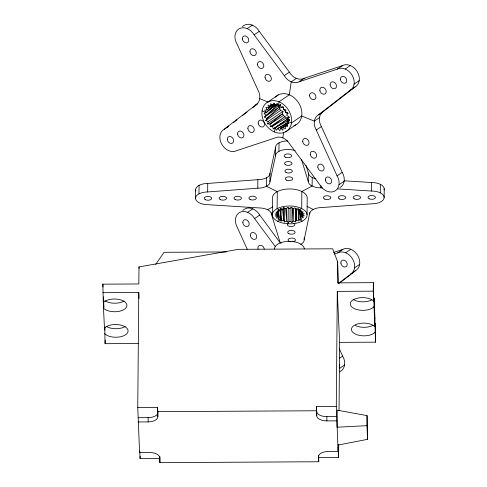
<?xml version="1.0" encoding="UTF-8"?>
<svg xmlns="http://www.w3.org/2000/svg" width="487" height="487" viewBox="0 0 487 487"><rect width="100%" height="100%" fill="white"/><g stroke="black" fill="none" stroke-linecap="round" stroke-linejoin="round"><path stroke-width="0.73" d="M103.542 301.703L103.481 308.094L104.328 308.947A12.412 6.374 0.5 0 0 123.266 309.963A12.412 6.374 0.5 0 0 121.695 300.223A12.412 6.374 0.5 0 0 103.305 302.585L102.854 284.171L138.838 283.97L138.99 266.931L238.399 249.332L332.7 248.802L337.552 261.556L338.544 283.306M103.305 302.585L103.354 296.906M138.844 343.499L105.107 343.688L104.705 327.203M105.107 343.688L105.137 340.139M318.681 455.315L318.748 461.755L159.906 462.65L159.669 457.549A9.929 5.101 0.5 0 0 149.509 452.508L139.586 452.563L137.76 407.509L138.765 292.492L102.781 292.693M139.586 452.563L139.599 451.145M159.906 462.65L159.943 458.389L140.086 458.504L140.11 456.234M138.186 421.967L148.115 421.912L148.151 417.651A9.929 5.101 0.5 0 0 157.849 412.495L157.611 407.394L137.76 407.509M148.115 421.912A9.929 5.101 0.5 0 0 157.806 416.756L157.611 407.394M157.806 416.756L157.849 412.495M281.163 243.19A12.412 6.374 0.5 0 1 279.355 240.012L271.405 214.207A12.412 6.374 0.5 0 0 258.707 207.906L208.241 204.71A12.412 6.374 0.5 0 1 195.543 198.404L195.616 189.881M198.97 193.875L199.043 185.358M195.543 198.404A12.412 6.374 0.5 0 1 207.657 191.957L207.736 183.441L257.885 179.679A12.412 6.374 0.5 0 0 269.999 173.238L275.587 147.354A12.412 6.374 0.5 0 1 287.707 140.907M207.657 191.957L257.806 188.201L257.885 179.679M266.572 177.761L266.499 186.284L277.273 191.635L277.121 208.673L280.731 210.463L280.725 208.978M257.806 188.201A12.412 6.374 0.5 0 0 269.926 181.754L269.999 173.238M271.405 214.207L271.417 212.789M272.324 215.011L272.47 197.972A17.374 8.924 0.5 0 1 289.436 188.95A17.374 8.924 0.5 0 1 307.218 197.777L307.066 214.816M269.926 181.754L275.514 155.877L275.587 147.354M277.334 211.346L277.803 216.63L275.125 215.985L277.31 214.986L277.328 212.758M278.941 151.347L279.021 142.825M290.1 207.919L289.984 221.275L288.115 222.431L286.77 221.08L284.371 221.944L283.751 220.459L280.993 220.97L281.109 208.351M284.371 221.944L284.499 207.839M288.115 222.431L288.243 207.59M289.984 221.275L291.963 222.413L292.09 207.565M291.963 222.413L293.18 221.043L295.658 221.877L295.773 208.515M299 214.189L299.036 210.481M302.043 212.746L301.733 216.496L304.357 215.82L302.08 214.846L302.092 213.361M300.741 244.401A12.412 6.374 0.5 0 0 304.174 239.872L304.192 237.747M322.485 187.939L320.982 187.842A12.412 6.374 0.5 0 1 308.283 181.541L308.356 173.019L305.927 165.136M304.174 239.872L309.775 212.576M312.197 177.505L312.118 186.028L301.837 191.494L301.69 208.533L298.251 210.366L298.361 208.868L295.639 209.367L295.019 207.888L292.62 208.746L291.275 207.395L289.406 208.552L287.427 207.419L286.21 208.783L283.732 207.949L283.251 209.44L280.445 208.953L280.731 210.463L277.791 210.372L278.826 211.79L275.946 212.095L277.657 213.336L277.566 211.821M336.797 420.853L326.868 420.908A9.929 5.101 0.5 0 1 316.708 415.861L316.513 406.505L336.292 406.389L338.136 451.449L328.208 451.504A9.929 5.101 0.5 0 0 318.516 456.66L318.748 461.755M316.708 415.861L316.513 406.505M318.516 456.66L318.528 455.235M320.982 187.842L321 185.717M326.868 420.908L326.905 416.647A9.929 5.101 0.5 0 1 316.745 411.6M336.292 406.389L337.29 291.378L373.273 291.171L373.736 301.258L373.292 300.735A12.412 6.374 0.5 0 0 354.493 299.146A12.412 6.374 0.5 0 0 354.938 308.91A12.412 6.374 0.5 0 0 373.584 307.108L373.979 306.585L374.053 298.068L373.657 298.592M337.552 261.556L337.369 282.856L373.352 282.655L373.736 301.258M338.136 451.449L338.173 447.188L338.617 457.384L318.784 457.5M338.617 457.384L338.727 444.521M339.025 410.474L339.622 342.367L337.29 291.378M366.979 425.668L367.064 415.612L337.223 410.188L337.077 427.227L366.979 425.668L367.575 439.341L337.856 445.075M367.575 439.341L367.064 415.612M384.219 188.822L384.146 197.345A12.412 6.374 0.5 0 0 371.447 191.038L371.52 182.522L344.406 180.805M373.273 291.171L373.352 282.655M374.82 324.086L375.215 323.563L375.142 332.085L374.747 332.609A12.412 6.374 0.5 0 1 356.1 334.411A12.412 6.374 0.5 0 1 355.656 324.64A12.412 6.374 0.5 0 1 374.454 326.235L374.899 326.753L374.972 318.236L374.053 298.068M339.622 342.367L375.605 342.166L375.215 323.563M380.304 192.858L380.377 184.336M296.011 209.258L296.139 220.392L298.945 220.873L298.854 210.463M283.288 207.955L283.251 209.44L283.184 207.931M293.679 208.284L293.18 221.043L292.632 208.363M300.929 211.34L300.57 218.036L301.599 219.46L298.659 219.363L299.475 209.775M296.918 208.314L296.139 220.392L295.658 221.877M275.49 104.614L266.286 112.57L264.654 110.123L267.059 109.934L265.981 107.237L268.495 107.773L268.039 105.015L270.498 106.227L270.699 103.603L272.927 105.417L274.656 104.041M287.348 124.623L283.044 127.557L282.844 130.181L280.615 128.373L279.775 130.693L277.925 128.404L288.079 122.146M300.412 210.195L300.278 211.675L303.182 211.942L301.587 213.203L304.265 213.842L302.08 214.846M280.993 220.97L280.439 208.406M298.397 208.856L298.251 210.366L301.179 210.238L300.278 211.675L300.467 210.201M301.24 211.321L300.57 218.036L303.444 217.738L301.733 216.496L302.147 212.716M301.739 211.693L301.587 213.203L301.763 211.711M274.51 131.983L275.161 127.649L287.994 118.846L273.237 128.915L272.501 126.163L284.98 116.679L270.224 126.754L270.133 124.045L282.405 113.848L282.971 111.371L280.457 110.537L278.868 105.149M283.044 127.557L285.504 128.769L285.041 126.017L287.561 126.547L286.478 123.856L288.888 123.668L287.257 121.22L289.394 120.326L287.312 118.286L289.035 116.752L286.654 115.261L287.835 113.185L285.321 112.345L285.887 109.873L283.41 109.739L283.318 107.037L281.042 107.621L280.299 104.875L278.381 106.136L279.033 101.807L289.296 94.801L291.232 81.871L296.37 78.37M282.837 137.906L283.696 132.16M273.237 128.915L289.588 119.735L286.399 117.951L283.556 115.413L270.133 124.045L267.655 123.917L268.215 121.446L282.971 111.371M268.215 121.446L265.707 120.606L266.888 118.53L279.264 106.97L264.508 117.038L266.888 118.53L279.66 108.784M155.694 264.417L164.07 252.303L226.364 251.949M278.296 105.624L266.225 115.498L264.149 113.465L266.286 112.57L275.033 104.224M277.852 104.401L264.508 117.038M272.531 104.827L267.059 109.934L272.629 104.949M271.229 105.289L268.495 107.773L271.795 104.808M274.601 103.932L272.927 105.417L273.767 103.098L275.618 105.387L277.413 104.06M277.292 103.956L275.618 105.387L277.042 103.53L278.381 106.136L280.853 104.455M278.381 106.136L280.701 104.255M255.511 104.979A12.412 9.679 55.7 0 0 257.793 89.736L236.992 43.94A12.412 9.679 55.7 0 1 239.281 28.703A12.412 9.679 55.7 0 1 254.129 34.827L284.28 75.649A12.412 9.679 55.7 0 0 299.134 81.779L304.265 78.273L342.434 65.629A12.412 9.679 55.7 0 1 357.288 71.753A12.412 9.679 55.7 0 1 354.999 86.996L349.867 90.497L318.559 114.798A12.412 9.679 55.7 0 0 316.276 130.041L337.077 175.837A12.412 9.679 55.7 0 1 334.794 191.081A12.412 9.679 55.7 0 1 319.941 184.95L289.789 144.128A12.412 9.679 55.7 0 0 274.936 137.998L236.767 150.647A12.412 9.679 55.7 0 1 221.92 144.517A12.412 9.679 55.7 0 1 224.203 129.28L257.793 103.421M233.468 122.566L237.017 119.814M242.331 115.687L247.055 112.022M252.966 107.432L257.099 104.224M318.559 114.798L323.691 111.298L354.999 86.996M338.502 283.404L355.449 270.729A12.412 9.679 55.7 0 0 357.732 255.492A12.412 9.679 55.7 0 0 342.878 249.362L333.522 252.467M339.5 283.111L355.449 270.729M282.241 106.708L281.042 107.621L282.302 106.836M247.177 28.605L252.309 25.105M254.129 34.827L259.261 31.326L289.412 72.149A12.412 9.679 55.7 0 0 304.265 78.273M284.28 75.649L289.412 72.149M224.203 129.28L228.762 126.163M267.972 101.935L278.235 94.935M270.498 106.227L272.343 104.973M264.149 113.465L265.993 112.205M268.453 110.525L271.527 108.431M272.757 107.59L277.06 104.65M299.134 81.779L337.302 69.13L342.434 65.629M265.707 120.606L280.457 110.537M345.198 69.038L350.33 65.538M267.655 123.917L282.405 113.848L283.556 115.413M285.102 124.386L287.561 122.706M354.086 84.148L359.217 80.647M285.571 131.849A17.374 13.557 55.7 0 0 282.758 103.889A17.374 13.557 55.7 0 0 261.982 114.938A17.374 13.557 55.7 0 0 285.571 131.849L295.834 124.842M319.472 117.647L314.34 121.153L301.739 115.955L291.476 122.961L287.257 121.22L289.199 120.155M316.276 130.041L321.408 126.535A12.412 9.679 55.7 0 1 323.691 111.298M247.627 212.338L252.759 208.838M247.378 249.545L237.443 227.673A12.412 9.679 55.7 0 1 239.726 212.435A12.412 9.679 55.7 0 1 254.579 218.56L259.711 215.059L280.415 243.086M337.077 175.837L342.209 172.337L321.408 126.535M339.013 184.725L344.145 181.225M334.149 254.062L337.747 252.869L342.878 249.362M345.648 252.771L350.78 249.271M354.536 267.88L359.668 264.38M339.232 358.402L342.659 356.07L339.238 348.552M344.589 364.958L339.457 368.458A12.412 9.679 55.7 0 0 339.342 364.313M286.399 117.951L272.501 126.163L270.224 126.754M289.26 117.16L287.312 118.286L289.333 117.324M287.239 124.678L280.615 128.373L287.367 124.995M267.564 209.72L272.708 206.987M277.7 221.293A17.374 8.924 0.5 0 0 306.579 217.129A17.374 8.924 0.5 0 0 284.804 206.318A17.374 8.924 0.5 0 0 277.7 221.293L281.139 219.46L280.074 209.86M288.353 123.004L277.925 128.404L276.494 130.26L275.161 127.649M287.013 125.031L285.041 126.017L287.026 125.062M287.257 121.22L289.302 120.265M286.478 123.856L287.86 123.211M281.139 219.46L278.211 219.588L279.112 218.158L278.461 209.958M157.575 411.655L316.477 410.766M138.223 417.706L148.151 417.651M326.905 416.647L336.834 416.592M337.552 188.895L371.447 191.038M259.729 98.624L268.13 102.093M262.067 110.829L266.286 112.57M277.31 214.986L275.033 214.006L277.657 213.336L277.523 211.833M307.127 206.458L313.19 209.465M298.659 219.363L302.269 221.153M104.65 333.589L105.49 334.441A12.412 6.374 0.5 0 0 124.428 335.458A12.412 6.374 0.5 0 0 122.858 325.718A12.412 6.374 0.5 0 0 104.468 328.08L103.481 308.094M374.527 317.713L374.972 318.236M254.579 218.56L275.277 246.586M301.435 159.316L308.283 181.541M278.296 210.652L279.112 218.158L276.208 217.89L277.803 216.63L277.371 212.192M282.563 209.215L283.751 220.459L283.215 207.639M285.607 208.527L286.77 221.08L286.563 208.32M278.71 210.317L278.826 211.79L278.777 210.311M280.64 208.972L280.731 210.463M102.854 284.171L103.007 287.001M103.707 302.537L103.962 307.717M373.979 306.585L374.899 326.753M375.142 332.085L375.605 342.166M159.839 456.203L159.943 458.389M138.99 266.931L139.057 268.428M138.765 292.492L139.038 298.488M139.757 451.218L140.086 458.504M104.821 327.234L104.955 330.119M337.747 252.869A12.412 9.679 55.7 0 1 352.6 258.993A12.412 9.679 55.7 0 1 350.317 274.23M342.659 356.07A12.412 9.679 55.7 0 1 339.202 371.812M242.855 210.475A12.412 9.679 55.7 0 1 259.711 215.059M258.122 249.247A3.726 2.904 55.7 0 1 260.332 245.271A3.726 2.904 55.7 0 1 264.258 249.174M275.435 97.096A17.374 13.557 55.7 0 1 298.555 102.739A17.374 13.557 55.7 0 1 293.844 125.658M342.209 172.337A12.412 9.679 55.7 0 1 339.926 187.574M288.243 113.434A9.929 7.743 55.7 0 1 287.293 112.582M286.027 111.115A9.929 7.743 55.7 0 1 285.315 110.032M242.404 26.742A12.412 9.679 55.7 0 1 259.261 31.326M227.332 127.32A12.412 9.679 55.7 0 1 228.787 126.096M287.604 113.873A9.929 7.743 55.7 0 1 284.073 109.325M283.604 108.132A9.929 7.743 55.7 0 1 283.27 106.921M337.302 69.13A12.412 9.679 55.7 0 1 352.15 75.26A12.412 9.679 55.7 0 1 349.867 90.497M309.762 213.994A12.412 6.374 0.5 0 1 321.877 207.547L372.025 203.791A12.412 6.374 0.5 0 0 384.146 197.345M293.637 223.277A3.726 1.911 0.5 0 1 293.758 225.986A3.726 1.911 0.5 0 1 288.493 226.011A3.726 1.911 0.5 0 1 288.371 223.308M290.885 241.796A3.726 1.911 0.5 0 1 288.663 238.867A3.726 1.911 0.5 0 1 294.763 238.831A3.726 1.911 0.5 0 1 292.815 241.783M275.514 155.877A12.412 6.374 0.5 0 1 282.174 150.118A12.412 6.374 0.5 0 1 295.244 150.702M315.978 178.802A12.412 6.374 0.5 0 1 308.356 173.019M195.859 190.989A12.412 6.374 0.5 0 1 207.736 183.441M371.52 182.522A12.412 6.374 0.5 0 1 384.079 189.936M371.745 299.925A12.412 6.374 0.5 0 1 353.099 299.402M372.908 325.419A12.412 6.374 0.5 0 1 355.358 325.517M125.238 326.54A12.412 6.374 0.5 0 1 106.58 326.582M124.075 301.039A12.412 6.374 0.5 0 1 104.888 300.759M274.528 249.076A14.896 7.646 0.5 0 1 289.071 241.345A14.896 7.646 0.5 0 1 304.308 248.912M340.863 263.132A3.726 2.904 55.7 0 0 345.916 266.754A3.726 2.904 55.7 0 0 345.313 260.764A3.726 2.904 55.7 0 0 340.863 263.132M250.385 235.519A3.726 2.904 55.7 0 0 255.438 239.141A3.726 2.904 55.7 0 0 254.835 233.151A3.726 2.904 55.7 0 0 250.385 235.519M242.843 222.699A3.726 2.904 55.7 0 0 247.895 226.321A3.726 2.904 55.7 0 0 247.293 220.331A3.726 2.904 55.7 0 0 242.843 222.699M302.719 141.516A3.726 2.904 55.7 0 0 307.772 145.144A3.726 2.904 55.7 0 0 307.169 139.148A3.726 2.904 55.7 0 0 302.719 141.516M310.256 154.336A3.726 2.904 55.7 0 0 315.314 157.958A3.726 2.904 55.7 0 0 314.712 151.968A3.726 2.904 55.7 0 0 310.256 154.336M317.798 167.157A3.726 2.904 55.7 0 0 322.851 170.779A3.726 2.904 55.7 0 0 322.254 164.789A3.726 2.904 55.7 0 0 317.798 167.157M325.34 179.977A3.726 2.904 55.7 0 0 330.393 183.599A3.726 2.904 55.7 0 0 329.79 177.609A3.726 2.904 55.7 0 0 325.34 179.977M265.013 77.421A3.726 2.904 55.7 0 0 270.066 81.043A3.726 2.904 55.7 0 0 269.469 75.053A3.726 2.904 55.7 0 0 265.013 77.421M257.477 64.601A3.726 2.904 55.7 0 0 262.53 68.229A3.726 2.904 55.7 0 0 261.927 62.233A3.726 2.904 55.7 0 0 257.477 64.601M249.934 51.78A3.726 2.904 55.7 0 0 254.987 55.408A3.726 2.904 55.7 0 0 254.384 49.418A3.726 2.904 55.7 0 0 249.934 51.78M242.392 38.966A3.726 2.904 55.7 0 0 247.445 42.588A3.726 2.904 55.7 0 0 246.848 36.598A3.726 2.904 55.7 0 0 242.392 38.966M258.165 123.138A3.726 2.904 55.7 0 0 263.217 126.766A3.726 2.904 55.7 0 0 262.615 120.77A3.726 2.904 55.7 0 0 258.165 123.138M247.883 128.611A3.726 2.904 55.7 0 0 252.936 132.233A3.726 2.904 55.7 0 0 252.333 126.243A3.726 2.904 55.7 0 0 247.883 128.611M237.601 134.077A3.726 2.904 55.7 0 0 242.654 137.699A3.726 2.904 55.7 0 0 242.051 131.709A3.726 2.904 55.7 0 0 237.601 134.077M227.319 139.544A3.726 2.904 55.7 0 0 232.372 143.166A3.726 2.904 55.7 0 0 231.769 137.176A3.726 2.904 55.7 0 0 227.319 139.544M309.574 95.799A3.726 2.904 55.7 0 0 314.626 99.421A3.726 2.904 55.7 0 0 314.024 93.431A3.726 2.904 55.7 0 0 309.574 95.799M319.849 90.332A3.726 2.904 55.7 0 0 324.908 93.954A3.726 2.904 55.7 0 0 324.305 87.964A3.726 2.904 55.7 0 0 319.849 90.332M330.131 84.866A3.726 2.904 55.7 0 0 335.19 88.488A3.726 2.904 55.7 0 0 334.587 82.498A3.726 2.904 55.7 0 0 330.131 84.866M340.413 79.399A3.726 2.904 55.7 0 0 345.472 83.021A3.726 2.904 55.7 0 0 344.869 77.031A3.726 2.904 55.7 0 0 340.413 79.399M288.846 233.663A3.726 1.911 0.5 0 0 295.031 232.768A3.726 1.911 0.5 0 0 290.368 230.454A3.726 1.911 0.5 0 0 288.846 233.663M286.399 180.117A3.726 1.911 0.5 0 0 292.59 179.228A3.726 1.911 0.5 0 0 287.92 176.909A3.726 1.911 0.5 0 0 286.399 180.117M286.052 172.471A3.726 1.911 0.5 0 0 292.243 171.576A3.726 1.911 0.5 0 0 287.573 169.263A3.726 1.911 0.5 0 0 286.052 172.471M285.705 164.819A3.726 1.911 0.5 0 0 291.89 163.93A3.726 1.911 0.5 0 0 287.227 161.611A3.726 1.911 0.5 0 0 285.705 164.819M285.352 157.173A3.726 1.911 0.5 0 0 291.543 156.278A3.726 1.911 0.5 0 0 286.873 153.965A3.726 1.911 0.5 0 0 285.352 157.173M250.05 199.451A3.726 1.911 0.5 0 0 256.235 198.556A3.726 1.911 0.5 0 0 251.572 196.243A3.726 1.911 0.5 0 0 250.05 199.451M235.16 199.536A3.726 1.911 0.5 0 0 241.351 198.641A3.726 1.911 0.5 0 0 236.682 196.328A3.726 1.911 0.5 0 0 235.16 199.536M220.27 199.615A3.726 1.911 0.5 0 0 226.461 198.726A3.726 1.911 0.5 0 0 221.792 196.407A3.726 1.911 0.5 0 0 220.27 199.615M205.38 199.7A3.726 1.911 0.5 0 0 211.571 198.812A3.726 1.911 0.5 0 0 206.902 196.492A3.726 1.911 0.5 0 0 205.38 199.7M324.5 199.031A3.726 1.911 0.5 0 0 330.685 198.142A3.726 1.911 0.5 0 0 326.022 195.823A3.726 1.911 0.5 0 0 324.5 199.031M339.384 198.946A3.726 1.911 0.5 0 0 345.575 198.057A3.726 1.911 0.5 0 0 340.912 195.737A3.726 1.911 0.5 0 0 339.384 198.946M354.274 198.866A3.726 1.911 0.5 0 0 360.465 197.972A3.726 1.911 0.5 0 0 355.802 195.658A3.726 1.911 0.5 0 0 354.274 198.866M369.164 198.781A3.726 1.911 0.5 0 0 375.355 197.886A3.726 1.911 0.5 0 0 370.692 195.573A3.726 1.911 0.5 0 0 369.164 198.781"/></g></svg>
